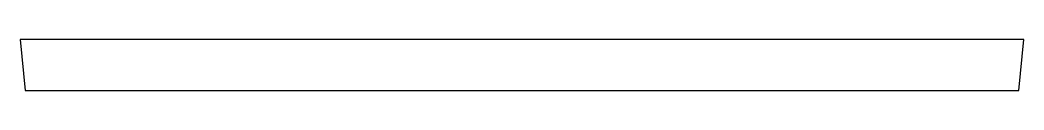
# Model space of a CAD drawing. Header units: millimetres. Extents: x 0 to 1150, y 0 to 59.
import ezdxf

# ---------------------------------------------------------------- set-up
doc = ezdxf.new("R2010")
doc.units = ezdxf.units.MM
doc.layers.add('CORTE', color=7, linetype='CONTINUOUS')

msp = doc.modelspace()

# ---------------------------------------------------------------- linework, layer by layer
at = {"layer": 'CORTE'}
msp.add_lwpolyline([(6, 0), (1144.33, 0), (1150.33, 59.01), (0, 59.01)], close=True, dxfattribs=at)

doc.saveas('drawing.dxf')
